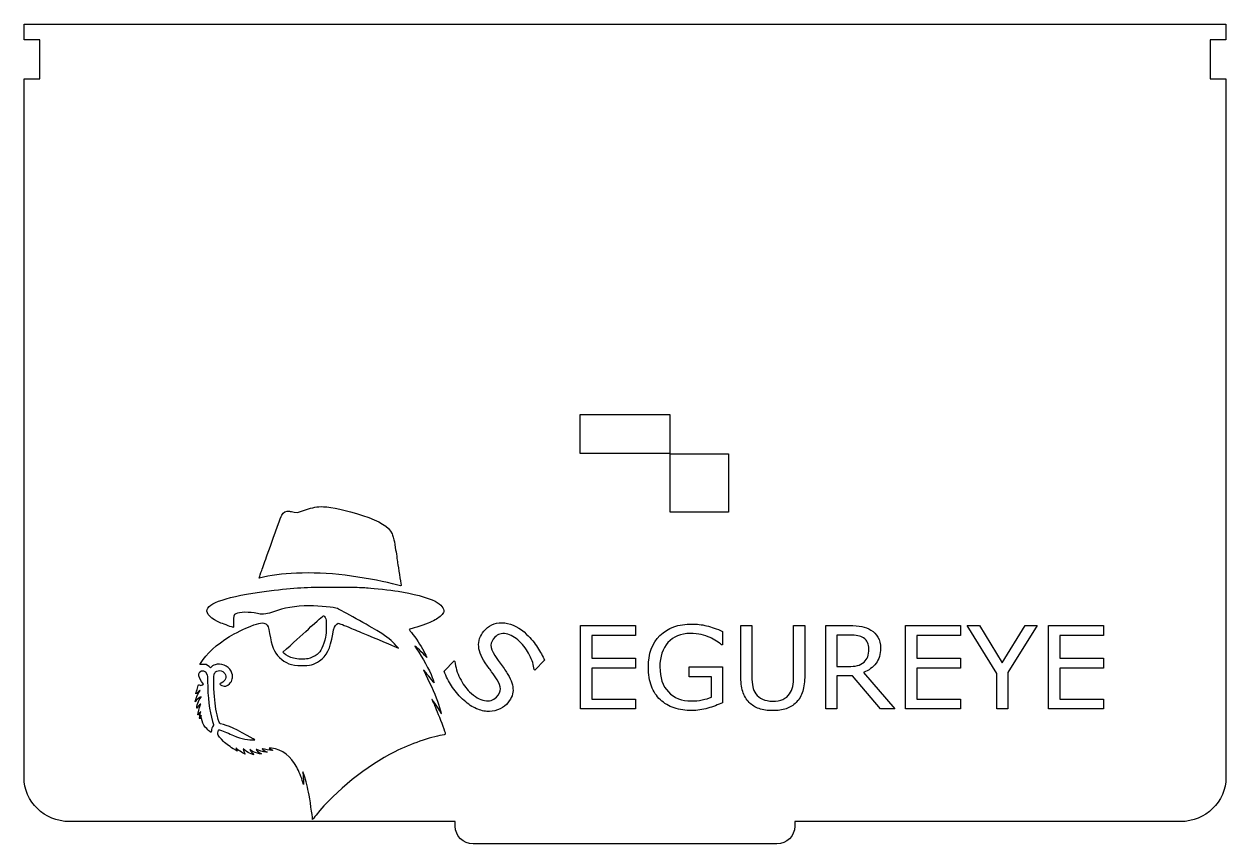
# Model space of a CAD drawing. Header units: millimetres. Extents: x 12 to 943, y 82 to 597.
# Drawn here: x 635.6 to 943, y 387.1 to 596.7 of the extents above; entities that cross this region are included whole.
import ezdxf

# ---------------------------------------------------------------- set-up
doc = ezdxf.new("R2010")
doc.units = ezdxf.units.MM
doc.layers.add('Capa_1', color=7, linetype='CONTINUOUS')

msp = doc.modelspace()

# ---------------------------------------------------------------- linework, layer by layer
at = {"layer": 'Capa_1', "color": 7}
for points in [[(635.643296, 404.083992), (635.643296, 413.364831), (635.643296, 524.178617), (635.643296, 582.72796), (639.699123, 582.72796), (639.699123, 592.63619), (635.643296, 592.63619), (635.643296, 596.69204), (943.01874, 596.69204), (943.01874, 592.63619), (938.96291, 592.63619), (938.96291, 582.72796), (943.01874, 582.72796), (943.01874, 524.178617)], [(943.01874, 524.178617), (943.01874, 413.364831), (943.01874, 404.083992)], [(704.760048, 471.94456), (705.570873, 471.811478), (707.354696, 472.412984)], [(696.887583, 455.26072), (695.772011, 455.006303), (695.842246, 455.286552)], [(715.624056, 443.283352), (716.00457, 443.540897), (716.679734, 443.296538)], [(818.935055, 430.167325), (818.935055, 442.922592), (821.769559, 442.922592), (821.769559, 430.024169)], [(832.463368, 429.95259), (832.463368, 442.922592), (835.297872, 442.922592), (835.297872, 430.167325)], [(858.346111, 421.606551), (854.666982, 421.606551), (847.537775, 430.081431), (843.543701, 430.081431), (843.543701, 421.606551), (840.709197, 421.606551), (840.709197, 442.922592), (846.678832, 442.922592)], [(814.282459, 441.390814), (814.282459, 438.026631), (814.024777, 438.026631)], [(846.879254, 440.488927), (843.543701, 440.488927), (843.543701, 432.443517), (846.406836, 432.443517)], [(702.173678, 435.774069), (701.830281, 436.128363), (702.724405, 436.928479)], [(730.804439, 437.392161), (731.388847, 437.119637), (730.825229, 437.770232)], [(681.224428, 432.992255), (680.63932, 432.931867), (680.931134, 433.438203)], [(743.066022, 431.214652), (745.670388, 433.899934), (745.821977, 433.752913)], [(768.708564, 434.081676), (766.251217, 431.547981), (766.099629, 431.695002)], [(683.558708, 432.365228), (683.342274, 432.148794), (682.979125, 432.467646)], [(738.454879, 430.809306), (737.761998, 431.56604), (738.857246, 429.349818)], [(811.490902, 424.612845), (811.490902, 429.838066), (805.778948, 429.838066), (805.778948, 432.328993), (814.296775, 432.328993), (814.296775, 423.181277)], [(850.329331, 430.926057), (858.346111, 421.606551)], [(681.272725, 427.786251), (681.50968, 427.952218), (681.03186, 428.650146)], [(679.6804, 423.766973), (679.432127, 423.458034), (679.504397, 423.759741)], [(694.054288, 413.675083), (694.651732, 413.675901), (694.219292, 413.926151)], [(690.359048, 411.186166), (689.850227, 411.623857), (690.013951, 411.232008), (690.17768, 410.840154), (689.549783, 411.194109)], [(692.020697, 410.403465), (692.223909, 409.997789), (691.545889, 410.373134)], [(692.133285, 411.057047), (691.668936, 411.426218), (691.743213, 411.117676)], [(693.787971, 410.923465), (693.394484, 411.190493), (693.590668, 410.854104)], [(696.00311, 410.324723), (696.381496, 410.08854), (695.845192, 410.161574)], [(707.092783, 405.079276), (706.927408, 405.511716), (706.974365, 405.13333)], [(707.077796, 403.511675), (707.134269, 402.26841), (706.938522, 402.917072)], [(709.408774, 393.578602), (709.408791, 393.578794)], [(745.93118, 391.613502), (745.93118, 392.806031), (647.227181, 392.806031)], [(931.4348, 392.806031), (832.7308, 392.806031), (832.7308, 391.613502)], [(828.2002, 387.082733), (750.46179, 387.082733)]]:
    msp.add_lwpolyline(points, dxfattribs=at)
at = {"layer": 'Capa_1', "color": 2}
msp.add_lwpolyline([(777.88087, 496.837539), (800.781177, 496.837539), (800.781177, 486.937233), (777.88087, 486.937233)], close=True, dxfattribs=at)
at = {"layer": 'Capa_1', "color": 7}
for points in [[(800.88085, 486.837551), (815.781175, 486.837551), (815.781175, 471.937226), (800.88085, 471.937226)], [(730.922747, 453.308421)], [(792.021585, 421.606551), (777.977907, 421.606551), (777.977907, 442.922592), (792.021585, 442.922592), (792.021585, 440.403033), (780.812411, 440.403033), (780.812411, 434.562238), (792.021585, 434.562238), (792.021585, 432.042679), (780.812411, 432.042679), (780.812411, 424.126109), (792.021585, 424.126109)], [(875.138395, 421.606551), (861.094718, 421.606551), (861.094718, 442.922592), (875.138395, 442.922592), (875.138395, 440.403033), (863.929221, 440.403033), (863.929221, 434.562238), (875.138395, 434.562238), (875.138395, 432.042679), (863.929221, 432.042679), (863.929221, 424.126109), (875.138395, 424.126109)], [(894.722244, 442.922592), (887.220826, 430.954688), (887.220826, 421.606551), (884.386326, 421.606551), (884.386326, 430.65406), (876.856277, 442.922592), (879.991413, 442.922592), (885.817894, 433.388353), (891.701636, 442.922592)], [(911.714941, 421.606551), (897.671263, 421.606551), (897.671263, 442.922592), (911.714941, 442.922592), (911.714941, 440.403033), (900.505767, 440.403033), (900.505767, 434.562238), (911.714941, 434.562238), (911.714941, 432.042679), (900.505767, 432.042679), (900.505767, 424.126109), (911.714941, 424.126109)], [(851.717949, 436.924324)], [(704.565633, 434.541738)], [(758.99327, 422.764595)], [(682.649449, 416.286697)]]:
    msp.add_lwpolyline(points, close=True, dxfattribs=at)
for points in [[(697.84489, 460.972317), (700.135384, 467.45725), (701.286541, 470.620513), (701.534998, 471.112379)], [(701.534998, 471.112379), (701.937785, 471.909776), (702.67306, 472.297995), (703.507597, 472.153897)], [(703.507597, 472.153897), (703.750488, 472.111957), (704.314091, 472.017755), (704.760048, 471.94456)], [(707.354696, 472.412984), (709.690533, 473.200631), (710.520857, 473.352996), (712.219661, 473.305709)], [(712.219661, 473.305709), (714.299237, 473.247823), (718.063004, 472.398626), (722.165809, 471.061615)], [(722.165809, 471.061615), (726.832359, 469.540893), (728.802392, 468.312837), (729.766183, 466.323778)], [(729.766183, 466.323778), (730.115157, 465.603566), (730.206951, 465.21694), (730.587547, 462.864248)], [(730.587547, 462.864248), (730.82321, 461.407461), (731.095023, 459.656073), (731.191577, 458.972275)], [(696.439559, 457.02629), (696.729452, 457.829009), (697.361852, 459.604721), (697.84489, 460.972317)], [(731.191577, 458.972275), (731.357683, 457.795906), (731.943207, 453.964294), (732.054785, 453.323511)], [(695.842246, 455.286552), (695.880859, 455.440688), (696.149669, 456.223571), (696.439559, 457.02629)], [(706.76066, 456.344278), (702.752472, 456.260852), (699.900545, 455.947857), (696.887583, 455.26072)], [(719.408998, 455.558154), (714.887347, 456.184484), (710.922578, 456.430904), (706.76066, 456.344278)], [(730.922747, 453.308421), (728.254231, 454.07326), (723.688814, 454.965322), (719.408998, 455.558154)], [(682.485231, 447.013512), (683.141178, 449.001048), (689.058304, 450.70639), (699.570751, 451.937639)], [(699.570751, 451.937639), (705.899225, 452.678848), (708.430919, 452.806842), (715.679189, 452.752029)], [(715.679189, 452.752029), (718.919798, 452.72752), (721.814453, 452.685687), (722.111755, 452.659061)], [(722.111755, 452.659061), (722.40906, 452.632436), (723.114478, 452.579932), (723.679355, 452.542387)], [(723.679355, 452.542387), (725.151935, 452.444512), (729.269657, 451.98292), (731.355191, 451.681937)], [(732.054785, 453.323511), (732.117032, 452.966036), (732.11731, 452.966039), (730.922747, 453.308421)], [(731.355191, 451.681937), (734.958736, 451.161876), (738.927702, 450.081145), (740.787505, 449.11357)], [(740.787505, 449.11357), (742.336058, 448.307922), (743.141943, 447.3263), (742.976932, 446.446702)], [(686.004975, 443.561147), (683.437135, 444.627544), (682.123144, 445.916381), (682.485231, 447.013512)], [(689.832273, 445.94037), (689.300844, 445.665554), (689.192159, 445.300101), (689.192159, 443.787952)], [(695.317298, 445.992124), (693.272592, 446.42568), (690.72426, 446.401633), (689.832273, 445.94037)], [(697.46127, 445.871982), (696.590183, 445.746037), (696.437556, 445.754589), (695.317298, 445.992124)], [(699.47544, 446.436385), (698.821086, 446.17569), (698.031434, 445.954418), (697.46127, 445.871982)], [(708.657438, 447.943715), (704.978693, 447.941263), (702.042495, 447.459097), (699.47544, 446.436385)], [(715.81771, 447.244363), (715.015041, 447.581271), (711.285081, 447.945578), (708.657438, 447.943715)], [(726.330317, 441.35718), (724.167243, 442.689717), (716.681622, 446.881753), (715.81771, 447.244363)], [(742.976932, 446.446702), (742.928443, 446.188235), (742.717982, 445.887738), (742.291924, 445.468647)], [(689.159348, 442.431205), (689.033109, 442.431205), (686.797295, 443.232105), (686.004975, 443.561147)], [(688.19221, 440.102134), (689.568506, 440.931841), (692.15919, 442.210958), (693.624684, 442.784346)], [(689.192159, 443.787952), (689.192159, 443.04174), (689.177408, 442.431205), (689.159348, 442.431205)], [(693.624684, 442.784346), (695.832489, 443.648176), (696.872767, 443.793109), (697.500614, 443.324352)], [(697.500614, 443.324352), (698.07046, 442.898899), (698.171125, 442.635463), (698.444261, 440.854835)], [(702.724405, 436.928479), (705.290561, 439.224837), (707.294667, 441.043301), (709.02739, 442.647619)], [(709.02739, 442.647619), (711.564441, 444.996658), (712.107552, 445.453234), (712.284139, 445.385471)], [(712.284139, 445.385471), (712.36519, 445.354376), (712.541953, 445.151311), (712.67694, 444.934235)], [(712.67694, 444.934235), (712.907443, 444.563564), (712.922165, 444.427703), (712.918916, 442.701673)], [(712.918916, 442.701673), (712.916465, 441.337146), (712.864445, 440.627123), (712.717392, 439.944858)], [(714.592301, 440.755495), (714.863268, 442.369096), (715.088471, 442.920854), (715.624056, 443.283352)], [(716.679734, 443.296538), (717.051075, 443.162139), (717.963023, 442.795747), (718.706281, 442.482329)], [(739.442067, 443.704903), (738.380268, 443.244028), (735.222536, 442.172896), (734.558318, 442.048288)], [(742.291924, 445.468647), (741.579216, 444.767589), (740.848526, 444.315373), (739.442067, 443.704903)], [(753.643945, 441.926234), (754.953129, 443.276094), (756.594541, 443.827447), (758.568181, 443.580292)], [(758.568181, 443.580292), (760.548822, 443.340357), (762.416191, 442.369769), (764.170286, 440.66853)], [(798.277534, 440.34577), (800.272184, 442.321333), (803.006478, 443.309115), (806.480416, 443.309115)], [(806.480416, 443.309115), (807.692476, 443.309115), (808.928396, 443.161186), (810.188175, 442.865329)], [(810.188175, 442.865329), (811.457499, 442.579016), (812.82226, 442.087511), (814.282459, 441.390814)], [(846.678832, 442.922592), (847.967243, 442.922592), (849.04092, 442.836698), (849.899861, 442.66491)], [(849.899861, 442.66491), (850.758803, 442.502665), (851.531848, 442.206808), (852.218998, 441.777338)], [(680.931134, 433.438203), (682.18039, 435.605838), (684.949615, 438.147322), (688.19221, 440.102134)], [(698.444261, 440.854835), (698.932239, 437.673617), (699.567258, 436.137316), (700.965904, 434.754217)], [(712.717392, 439.944858), (712.234992, 437.706767), (711.547704, 436.264511), (710.609443, 435.521395)], [(711.224276, 433.875285), (713.056596, 435.119588), (713.95358, 436.951949), (714.592301, 440.755495)], [(718.706281, 442.482329), (719.449539, 442.168912), (721.077834, 441.490667), (722.324712, 440.975121)], [(722.324712, 440.975121), (725.603689, 439.619362), (730.12581, 437.708622), (730.804439, 437.392161)], [(730.825229, 437.770232), (729.634461, 439.144754), (728.662036, 439.92075), (726.330317, 441.35718)], [(734.558318, 442.048288), (734.342574, 442.007836), (734.166057, 441.946557), (734.166057, 441.912156)], [(734.166057, 441.912156), (734.166057, 441.877752), (734.574802, 441.311538), (735.074376, 440.653891)], [(735.074376, 440.653891), (736.347171, 438.978361), (737.416607, 437.298991), (738.176569, 435.782417)], [(751.88969, 438.059239), (751.918033, 439.46062), (752.502785, 440.749618), (753.643945, 441.926234)], [(756.07399, 439.968657), (755.422898, 439.297336), (755.085071, 438.602362), (755.060507, 437.883734)], [(758.898705, 440.801233), (757.743664, 440.996906), (756.802092, 440.719381), (756.07399, 439.968657)], [(762.363708, 438.827487), (761.215966, 439.940644), (760.060965, 440.598559), (758.898705, 440.801233)], [(764.170286, 440.66853), (765.303591, 439.569375), (766.238041, 438.452956), (766.973635, 437.319272)], [(795.299873, 432.286045), (795.299873, 435.693176), (796.292427, 438.379751), (798.277534, 440.34577)], [(805.993683, 440.889766), (803.607737, 440.889766), (801.718068, 440.121491), (800.324675, 438.584942)], [(808.828186, 440.589137), (807.997877, 440.789556), (807.053043, 440.889766), (805.993683, 440.889766)], [(811.075747, 439.859038), (810.417226, 440.154895), (809.668039, 440.398261), (808.828186, 440.589137)], [(812.736366, 438.928518), (812.173283, 439.300726), (811.619743, 439.610899), (811.075747, 439.859038)], [(848.869132, 440.317139), (848.306049, 440.431664), (847.642756, 440.488927), (846.879254, 440.488927)], [(850.329331, 439.744512), (849.918949, 440.021282), (849.432216, 440.212157), (848.869132, 440.317139)], [(851.388691, 438.541995), (851.178727, 439.019185), (850.825607, 439.420023), (850.329331, 439.744512)], [(852.218998, 441.777338), (852.992046, 441.290605), (853.593304, 440.675031), (854.022773, 439.930616)], [(854.022773, 439.930616), (854.461788, 439.195745), (854.681295, 438.260454), (854.681295, 437.124743)], [(735.762574, 437.58414), (735.462416, 437.79787), (735.489952, 437.732893), (736.025022, 436.964837)], [(738.589903, 434.809424), (738.285639, 435.226222), (736.201425, 437.271647), (735.762574, 437.58414)], [(736.025022, 436.964837), (737.630039, 434.66094), (739.283826, 431.645146), (740.049297, 429.626285)], [(753.571337, 433.423435), (752.436114, 435.112807), (751.875565, 436.658075), (751.88969, 438.059239)], [(755.060507, 437.883734), (755.035942, 437.165107), (755.362366, 436.281174), (756.039776, 435.231936)], [(764.923888, 435.335835), (764.263784, 436.648461), (763.41039, 437.812344), (762.363708, 438.827487)], [(766.973635, 437.319272), (767.709229, 436.185588), (768.287538, 435.106389), (768.708564, 434.081676)], [(800.324675, 438.584942), (798.940827, 437.057937), (798.248902, 434.986936), (798.248902, 432.371938)], [(814.024777, 438.026631), (813.728919, 438.255682), (813.299449, 438.556311), (812.736366, 438.928518)], [(851.717949, 436.924324), (851.717949, 437.535126), (851.608197, 438.07435), (851.388691, 438.541995)], [(851.403008, 434.934445), (851.612969, 435.459353), (851.717949, 436.122646), (851.717949, 436.924324)], [(854.681295, 437.124743), (854.681295, 435.588195), (854.294773, 434.299784), (853.521728, 433.259512)], [(700.965904, 434.754217), (702.481154, 433.25581), (703.999893, 432.686532), (706.543866, 432.663392)], [(704.565633, 434.541738), (703.614002, 434.791049), (702.640179, 435.29276), (702.173678, 435.774069)], [(708.241285, 434.444326), (707.338703, 434.253372), (705.478111, 434.302683), (704.565633, 434.541738)], [(706.543866, 432.663392), (708.682032, 432.643943), (709.860325, 432.949041), (711.224276, 433.875285)], [(710.609443, 435.521395), (710.069421, 435.093687), (708.98988, 434.602698), (708.241285, 434.444326)], [(738.176569, 435.782417), (738.534124, 435.068889), (738.720122, 434.631043), (738.589903, 434.809424)], [(745.821977, 433.752913), (745.979574, 432.283262), (746.414017, 430.846292), (747.125305, 429.442003)], [(755.227923, 431.123348), (754.690927, 431.826274), (754.138731, 432.59297), (753.571337, 433.423435)], [(756.039776, 435.231936), (756.403747, 434.682815), (756.941614, 433.923011), (757.653377, 432.952524)], [(766.099629, 431.695002), (765.990127, 432.809817), (765.598214, 434.023429), (764.923888, 435.335835)], [(848.754608, 432.67257), (849.422671, 432.834813), (849.990525, 433.13067), (850.458172, 433.56014)], [(850.458172, 433.56014), (850.887642, 433.960979), (851.202587, 434.419081), (851.403008, 434.934445)], [(681.03186, 428.650146), (680.274492, 429.756394), (680.140923, 430.517618), (680.607, 431.071516)], [(680.607, 431.071516), (681.128221, 431.690955), (681.97279, 431.417626), (682.392416, 430.493703)], [(682.979125, 432.467646), (682.48635, 432.900306), (681.93389, 433.065477), (681.224428, 432.992255)], [(682.392416, 430.493703), (682.552267, 430.14175), (682.593474, 429.780044), (682.596625, 428.701385)], [(685.034503, 433.01499), (684.32665, 432.88844), (683.889413, 432.695934), (683.558708, 432.365228)], [(684.20634, 426.809261), (684.084972, 429.479195), (684.12455, 430.291622), (684.398602, 430.75555)], [(684.398602, 430.75555), (684.944871, 431.680311), (686.431024, 431.604416), (687.030535, 430.621139)], [(688.817357, 430.709496), (688.355796, 432.263743), (686.649428, 433.303707), (685.034503, 433.01499)], [(687.030535, 430.621139), (687.544672, 429.777886), (687.142477, 428.759558), (686.083987, 428.224566)], [(688.228699, 428.043623), (688.947048, 428.785738), (689.135375, 429.638613), (688.817357, 430.709496)], [(739.816309, 429.166845), (739.448605, 429.653993), (738.835961, 430.393104), (738.454879, 430.809306)], [(744.957434, 427.510097), (744.243494, 428.622776), (743.613023, 429.857628), (743.066022, 431.214652)], [(756.646296, 429.054289), (756.244929, 429.723734), (755.772138, 430.41342), (755.227923, 431.123348)], [(757.653377, 432.952524), (758.365139, 431.982037), (758.943469, 431.133959), (759.388366, 430.40829)], [(759.388366, 430.40829), (760.278594, 428.928513), (760.715341, 427.57336), (760.698608, 426.342831)], [(796.101551, 427.4044), (795.567099, 428.797793), (795.299873, 430.425008), (795.299873, 432.286045)], [(798.248902, 432.371938), (798.248902, 429.613785), (798.97423, 427.466433), (800.424885, 425.929884)], [(846.406836, 432.443517), (847.303952, 432.443517), (848.086543, 432.519868), (848.754608, 432.67257)], [(853.521728, 433.259512), (852.748681, 432.228784), (851.684549, 431.450966), (850.329331, 430.926057)], [(679.894669, 426.539177), (680.073054, 427.085046), (680.219, 427.601969), (680.219, 427.687887)], [(680.219, 427.687887), (680.219, 427.808838), (680.266214, 427.818841), (680.428116, 427.732196)], [(680.428116, 427.732196), (680.721475, 427.575193), (680.996536, 427.592796), (681.272725, 427.786251)], [(682.596625, 428.701385), (682.60872, 424.560192), (683.017387, 421.234785), (683.862147, 418.403848)], [(686.083987, 428.224566), (685.890741, 428.126893), (685.732627, 427.996842), (685.732627, 427.935564)], [(685.732627, 427.935564), (685.732627, 427.874289), (685.957033, 427.724886), (686.23131, 427.603563)], [(686.23131, 427.603563), (687.006611, 427.260608), (687.596577, 427.390589), (688.228699, 428.043623)], [(738.857246, 429.349818), (740.254053, 426.523384), (741.281497, 424.041418), (741.896727, 422.00741)], [(740.511859, 428.308118), (740.497027, 428.293286), (740.184014, 428.679696), (739.816309, 429.166845)], [(740.049297, 429.626285), (740.318556, 428.91614), (740.526708, 428.322967), (740.511859, 428.308118)], [(747.782437, 424.139835), (746.620259, 425.266994), (745.678591, 426.390414), (744.957434, 427.510097)], [(747.125305, 429.442003), (747.836593, 428.037714), (748.661439, 426.880505), (749.599844, 425.970377)], [(757.471369, 426.720148), (757.453928, 427.395465), (757.178904, 428.173512), (756.646296, 429.054289)], [(798.377743, 423.940006), (797.394734, 424.865754), (796.636003, 426.020552), (796.101551, 427.4044)], [(819.436104, 426.087357), (819.102072, 427.194437), (818.935055, 428.554426), (818.935055, 430.167325)], [(821.769559, 430.024169), (821.769559, 428.86937), (821.845909, 427.957939), (821.99861, 427.289876)], [(821.99861, 427.289876), (822.160854, 426.621811), (822.42808, 426.01578), (822.800287, 425.471784)], [(831.432639, 425.471784), (831.804847, 426.01578), (832.067301, 426.636126), (832.220003, 427.332821)], [(832.220003, 427.332821), (832.382246, 428.039061), (832.463368, 428.912317), (832.463368, 429.95259)], [(835.297872, 430.167325), (835.297872, 428.621233), (835.126085, 427.270787), (834.78251, 426.115988)], [(679.504397, 423.759741), (679.657125, 424.397334), (680.034142, 425.266729), (680.382197, 425.783934)], [(679.570338, 425.493191), (679.570338, 425.52261), (679.716288, 425.993308), (679.894669, 426.539177)], [(680.072057, 425.881325), (679.796113, 425.63843), (679.570338, 425.463771), (679.570338, 425.493191)], [(679.838371, 421.802584), (679.645537, 421.995417), (680.39224, 424.018997), (680.838189, 424.512107)], [(680.90064, 424.7013), (680.729573, 424.7013), (679.954039, 424.107477), (679.6804, 423.766973)], [(680.659354, 426.322955), (680.612283, 426.322955), (680.348001, 426.124225), (680.072057, 425.881325)], [(680.382197, 425.783934), (680.581699, 426.080394), (680.706422, 426.322955), (680.659354, 426.322955)], [(680.838189, 424.512107), (680.932291, 424.616163), (680.960395, 424.7013), (680.90064, 424.7013)], [(685.026319, 420.052365), (684.546378, 422.129035), (684.342856, 423.80615), (684.20634, 426.809261)], [(749.599844, 425.970377), (750.928049, 424.682196), (752.201828, 423.930093), (753.421182, 423.714068)], [(753.421182, 423.714068), (754.647756, 423.491044), (755.6636, 423.794597), (756.468714, 424.624725)], [(756.468714, 424.624725), (757.161811, 425.339356), (757.496029, 426.03783), (757.471369, 426.720148)], [(760.698608, 426.342831), (760.681874, 425.112301), (760.113429, 423.919556), (758.99327, 422.764595)], [(800.424885, 425.929884), (801.87554, 424.40288), (803.851103, 423.639378), (806.351575, 423.639378)], [(809.085868, 423.911375), (810.002072, 424.092706), (810.80375, 424.326529), (811.490902, 424.612845)], [(821.111038, 423.252853), (820.337991, 424.035445), (819.77968, 424.98028), (819.436104, 426.087357)], [(822.800287, 425.471784), (823.220214, 424.851438), (823.78807, 424.383793), (824.503854, 424.068847)], [(829.714757, 424.054534), (830.430543, 424.369476), (831.00317, 424.841893), (831.432639, 425.471784)], [(834.78251, 426.115988), (834.448477, 424.970733), (833.894937, 424.016355), (833.12189, 423.252853)], [(679.894669, 421.868651), (679.894669, 421.80135), (679.869335, 421.771619), (679.838371, 421.802584)], [(680.754453, 422.860697), (680.508713, 422.729179), (679.894669, 422.020677), (679.894669, 421.868651)], [(680.111442, 420.052557), (680.109399, 420.457228), (680.494102, 422.064872), (680.685227, 422.451152)], [(680.685227, 422.451152), (680.891512, 422.86806), (680.903774, 422.940613), (680.754453, 422.860697)], [(739.988316, 424.008096), (739.929853, 424.044217), (740.029761, 423.781111), (740.210336, 423.423393)], [(742.11605, 420.78218), (741.844903, 421.364582), (740.179066, 423.890205), (739.988316, 424.008096)], [(740.210336, 423.423393), (740.390912, 423.065675), (740.63049, 422.537891), (740.74273, 422.250538)], [(740.74273, 422.250538), (740.85497, 421.963182), (741.225346, 421.046981), (741.565793, 420.214532)], [(741.896727, 422.00741), (742.163869, 421.124212), (742.381965, 420.359502), (742.381385, 420.308062)], [(750.932395, 421.841256), (749.915198, 422.323495), (748.865212, 423.089688), (747.782437, 424.139835)], [(754.007333, 420.960256), (752.981789, 421.05835), (751.95681, 421.352017), (750.932395, 421.841256)], [(756.743081, 421.332785), (755.859257, 420.999252), (754.947341, 420.875075), (754.007333, 420.960256)], [(758.99327, 422.764595), (758.384186, 422.136587), (757.634123, 421.659317), (756.743081, 421.332785)], [(801.913715, 421.878548), (800.529867, 422.336649), (799.351209, 423.023802), (798.377743, 423.940006)], [(806.480416, 421.191395), (804.819797, 421.191395), (803.297564, 421.420446), (801.913715, 421.878548)], [(806.351575, 423.639378), (807.267778, 423.639378), (808.179209, 423.730043), (809.085868, 423.911375)], [(810.474489, 421.778341), (809.100184, 421.387044), (807.768827, 421.191395), (806.480416, 421.191395)], [(814.296775, 423.181277), (813.132433, 422.646824), (811.858338, 422.179178), (810.474489, 421.778341)], [(823.616281, 421.692444), (822.623727, 422.045564), (821.788646, 422.5657), (821.111038, 423.252853)], [(827.109306, 421.162764), (825.773175, 421.162764), (824.608833, 421.339324), (823.616281, 421.692444)], [(824.503854, 424.068847), (825.229182, 423.753902), (826.097665, 423.596429), (827.109306, 423.596429)], [(827.109306, 423.596429), (828.130491, 423.596429), (828.998975, 423.749131), (829.714757, 424.054534)], [(830.545069, 421.663813), (829.562059, 421.32978), (828.416804, 421.162764), (827.109306, 421.162764)], [(833.12189, 423.252853), (832.387018, 422.527526), (831.528077, 421.997845), (830.545069, 421.663813)], [(680.309996, 420.322833), (680.200931, 420.144452), (680.111585, 420.022827), (680.111442, 420.052557)], [(680.703574, 420.808482), (680.596167, 420.719757), (680.419057, 420.501214), (680.309996, 420.322833)], [(680.555577, 419.295786), (680.548671, 419.665398), (680.638842, 420.158435), (680.812512, 420.700373)], [(680.706299, 419.440073), (680.567393, 418.934607), (680.562433, 418.929859), (680.555577, 419.295786)], [(680.812512, 420.700373), (680.892717, 420.95066), (680.884978, 420.958338), (680.703574, 420.808482)], [(680.975775, 419.647767), (680.975775, 420.18848), (680.894813, 420.126081), (680.706299, 419.440073)], [(681.659957, 417.425727), (681.299321, 418.041104), (680.975775, 419.0919), (680.975775, 419.647767)], [(683.862147, 418.403848), (684.115973, 417.553232), (684.127941, 417.438782), (683.980847, 417.268687)], [(685.917999, 417.831444), (685.544594, 417.911739), (685.489094, 418.049979), (685.026319, 420.052365)], [(741.565793, 420.214532), (742.337876, 418.32663), (743.320504, 415.652557), (743.371265, 415.301188)], [(742.381385, 420.308062), (742.380976, 420.256619), (742.261404, 420.469972), (742.11605, 420.78218)], [(682.649449, 416.286697), (682.257482, 416.653359), (681.812212, 417.165923), (681.659957, 417.425727)], [(683.466265, 415.620036), (683.408983, 415.620036), (683.041413, 415.92003), (682.649449, 416.286697)], [(683.570423, 415.982285), (683.570423, 415.783049), (683.523552, 415.620036), (683.466265, 415.620036)], [(683.980847, 417.268687), (683.758704, 417.011813), (683.570423, 416.421676), (683.570423, 415.982285)], [(685.185793, 415.187604), (685.136536, 415.502827), (685.329598, 416.26871), (685.458313, 416.26871)], [(686.665797, 413.293846), (685.943063, 414.024425), (685.223728, 414.944867), (685.185793, 415.187604)], [(685.458313, 416.26871), (685.754741, 416.26871), (687.062962, 415.774881), (688.381333, 415.165327)], [(694.219292, 413.926151), (690.013674, 416.359899), (687.700396, 417.448163), (685.917999, 417.831444)], [(688.381333, 415.165327), (690.712766, 414.087379), (692.29374, 413.672068), (694.054288, 413.675083)], [(743.371265, 415.301188), (743.40759, 415.049724), (743.369222, 415.030188), (742.598661, 414.907611)], [(689.549783, 411.194109), (688.426047, 411.827575), (687.318892, 412.633657), (686.665797, 413.293846)], [(742.598661, 414.907611), (739.491492, 414.41334), (734.527101, 412.666047), (730.490307, 410.645891)], [(691.545889, 410.373134), (691.172979, 410.57957), (690.638902, 410.945436), (690.359048, 411.186166)], [(691.743213, 411.117676), (691.784073, 410.947977), (691.908931, 410.626584), (692.020697, 410.403465)], [(693.752365, 410.108864), (693.091294, 410.360124), (692.782224, 410.541124), (692.133285, 411.057047)], [(693.590668, 410.854104), (693.698568, 410.669092), (693.946653, 410.376526), (694.141967, 410.203959)], [(694.141967, 410.203959), (694.56304, 409.831927), (694.513079, 409.819735), (693.752365, 410.108864)], [(695.845192, 410.161574), (695.171495, 410.253323), (694.299726, 410.576179), (693.787971, 410.923465)], [(695.642033, 411.022291), (695.305477, 411.171129), (695.030117, 411.25397), (695.030117, 411.206384)], [(695.030117, 411.206384), (695.030117, 411.081894), (695.561575, 410.600323), (696.00311, 410.324723)], [(697.813341, 410.583288), (697.691797, 410.461744), (696.250676, 410.753117), (695.642033, 411.022291)], [(696.736815, 411.416076), (696.607966, 411.485033), (696.543663, 411.481396), (696.543663, 411.405167)], [(696.543663, 411.405167), (696.543663, 411.264083), (697.499487, 410.64697), (697.718005, 410.64697)], [(699.015117, 410.972592), (698.616048, 410.970957), (696.970281, 411.291129), (696.736815, 411.416076)], [(697.718005, 410.64697), (697.805463, 410.64697), (697.848367, 410.618326), (697.813341, 410.583288)], [(698.922089, 411.565957), (698.135408, 411.653624), (698.131408, 411.642003), (698.81398, 411.251923)], [(698.81398, 411.251923), (699.251981, 411.001607), (699.272032, 410.973765), (699.015117, 410.972592)], [(705.414933, 406.676308), (703.96519, 409.508234), (701.634101, 411.263736), (698.922089, 411.565957)], [(730.490307, 410.645891), (723.283404, 407.039293), (715.309609, 400.63817), (710.357999, 394.484273)], [(706.938522, 402.917072), (706.644285, 403.892112), (705.899507, 405.729744), (705.414933, 406.676308)], [(647.227181, 392.806031), (640.856087, 392.806031), (635.643296, 397.880952), (635.643296, 404.083992)], [(706.974365, 405.13333), (707.000189, 404.925219), (707.046733, 404.195473), (707.077796, 403.511675)], [(708.385588, 400.322424), (708.046764, 402.007878), (707.504924, 404.001565), (707.092783, 405.079276)], [(943.01874, 404.083992), (943.01874, 397.880952), (937.80608, 392.806031), (931.4348, 392.806031)], [(709.408791, 393.578794), (709.408791, 394.146029), (708.736536, 398.576675), (708.385588, 400.322424)], [(709.44845, 393.358122), (709.42663, 393.333361), (709.408774, 393.432562), (709.408774, 393.578602)], [(710.357999, 394.484273), (709.879562, 393.889666), (709.470265, 393.382896), (709.44845, 393.358122)], [(750.46179, 387.082733), (747.96982, 387.082733), (745.93118, 389.121525), (745.93118, 391.613502)], [(832.7308, 391.613502), (832.7308, 389.121525), (830.69215, 387.082733), (828.2002, 387.082733)]]:
    msp.add_open_spline(points, degree=3, dxfattribs=at)

doc.saveas('drawing.dxf')
